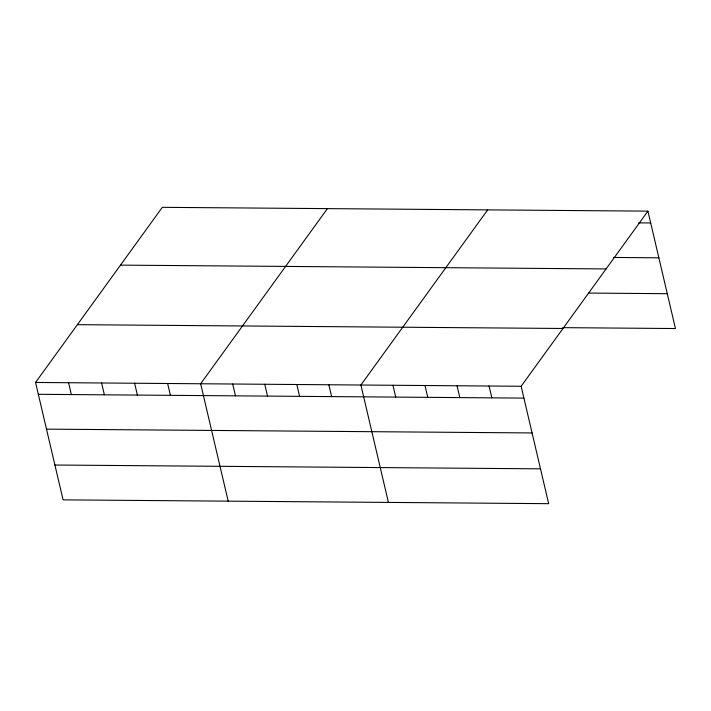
<?xml version="1.0" encoding="UTF-8"?>
<svg xmlns="http://www.w3.org/2000/svg" width="711" height="711" viewBox="0 0 711 711"><rect width="100%" height="100%" fill="white"/><g stroke="black" fill="none" stroke-linecap="round" stroke-linejoin="round"><path stroke-width="1.07" d="M647.917 211.14L521.136 386.277L548.67 503.672L63.083 499.86L35.55 382.465L162.33 207.328L647.917 211.14L675.45 328.535L562.73 327.647M327.424 208.625L200.653 383.762L228.187 501.157M487.675 209.887L360.895 385.024L388.428 502.41M638.531 222.881L650.689 222.97M613.549 257.453L658.866 257.809M120.488 265.123L606.083 268.936M588.815 293.083L667.282 293.696M77.383 324.669L562.979 328.482M35.55 382.465L521.136 386.277M38.323 394.303L523.918 398.107M46.499 429.133L532.086 432.946M54.916 465.021L540.502 468.833M489.088 386.029L491.861 397.858M457.04 385.78L459.813 397.609M424.991 385.522L427.764 397.36M392.943 385.273L395.716 397.102M328.846 384.767L331.619 396.605M296.798 384.518L299.571 396.347M264.75 384.269L267.523 396.098M232.701 384.02L235.474 395.849M167.627 383.505L170.409 395.334M134.61 383.247L137.383 395.076M101.593 382.989L104.366 394.818M68.567 382.731L71.349 394.561"/></g></svg>
